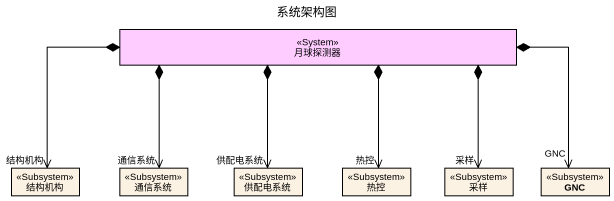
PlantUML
@startuml
title 系统架构图
hide circle
hide empty members
class 月球探测器 <<System>> #FFCCFF
class 结构机构 <<Subsystem>>
class 通信系统 <<Subsystem>>
class 供配电系统 <<Subsystem>>
class 热控 <<Subsystem>>
class 采样 <<Subsystem>>
class GNC <<Subsystem>>
月球探测器 *-left-> "结构机构" 结构机构
月球探测器 *--> "通信系统" 通信系统
月球探测器 *--> "供配电系统" 供配电系统
月球探测器 *--> "热控" 热控
月球探测器 *--> "采样" 采样
月球探测器 *-right-> "GNC" GNC
@enduml
